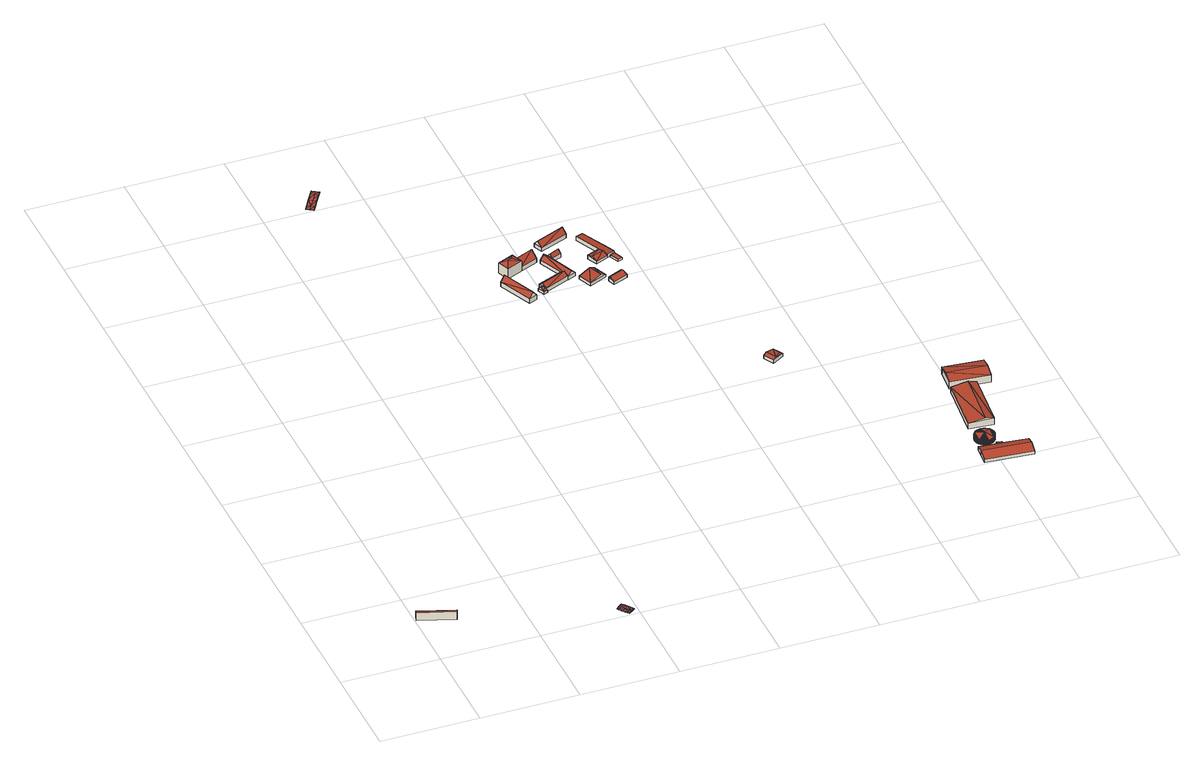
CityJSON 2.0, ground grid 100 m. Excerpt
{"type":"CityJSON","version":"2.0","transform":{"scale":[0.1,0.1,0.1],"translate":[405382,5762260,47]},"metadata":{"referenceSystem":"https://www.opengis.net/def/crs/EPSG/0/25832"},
"CityObjects":{
"building1":{"type":"Building","attributes":{"Gemeindeschluessel":"05515000","Geometrietyp2DReferenz":"3000","function":"51009_1610","roofType":"2100","measuredHeight":8.75},"geometry":[{"type":"Solid","lod":"2","boundaries":[[[[0,1,2,3]],[[4,5,1,0]],[[6,7,5,4]],[[3,2,7,6]],[[4,0,3,6]],[[1,5,7,2]]]],"semantics":{"surfaces":[{"type":"WallSurface"},{"type":"RoofSurface"},{"type":"GroundSurface"}],"values":[[0,0,0,0,1,2]]}}]},
"building2":{"type":"Building","attributes":{"Geometrietyp2DReferenz":"2000","Gemeindeschluessel":"05515000","function":"53001_1800","roofType":"9999","measuredHeight":1},"geometry":[{"type":"Solid","lod":"2","boundaries":[[[[8,9,10]],[[9,11,10]],[[12,13,8]],[[13,9,8]],[[14,15,12]],[[15,13,12]],[[16,17,14]],[[17,15,14]],[[18,19,16]],[[19,17,16]],[[20,21,18]],[[21,19,18]],[[22,23,20]],[[23,21,20]],[[24,25,22]],[[25,23,22]],[[26,27,24]],[[27,25,24]],[[28,29,26]],[[29,27,26]],[[30,31,28]],[[31,29,28]],[[32,33,30]],[[33,31,30]],[[10,11,32]],[[11,33,32]],[[9,13,11]],[[11,13,34]],[[15,17,35]],[[15,35,13]],[[13,35,34]],[[17,19,35]],[[35,19,36]],[[19,21,36]],[[36,21,23]],[[11,34,33]],[[33,34,31]],[[34,35,29]],[[34,29,31]],[[35,36,29]],[[29,36,27]],[[36,23,27]],[[27,23,25]],[[8,10,12]],[[10,37,12]],[[14,38,16]],[[14,12,38]],[[12,37,38]],[[16,38,18]],[[38,39,18]],[[18,39,20]],[[39,22,20]],[[10,32,37]],[[32,30,37]],[[37,28,38]],[[37,30,28]],[[38,28,39]],[[28,26,39]],[[39,26,22]],[[26,24,22]]]],"semantics":{"surfaces":[{"type":"WallSurface"},{"type":"GroundSurface"},{"type":"RoofSurface"}],"values":[[0,0,0,0,0,0,0,0,0,0,0,0,0,0,0,0,0,0,0,0,0,0,0,0,0,0,1,1,1,1,1,1,1,1,1,1,1,1,1,1,1,1,1,2,2,2,2,2,2,2,2,2,2,2,2,2,2,2,2,2]]}}]},
"building3":{"type":"Building","attributes":{"Geometrietyp2DReferenz":"2000","Gemeindeschluessel":"05515000","function":"53001_1800","roofType":"9999","measuredHeight":1},"geometry":[{"type":"Solid","lod":"2","boundaries":[[[[40,41,42]],[[41,43,42]],[[44,45,40]],[[45,41,40]],[[46,47,44]],[[47,45,44]],[[48,49,46]],[[49,47,46]],[[50,51,48]],[[51,49,48]],[[52,53,50]],[[53,51,50]],[[54,55,52]],[[55,53,52]],[[56,57,54]],[[57,55,54]],[[58,59,56]],[[59,57,56]],[[60,61,58]],[[61,59,58]],[[62,63,60]],[[63,61,60]],[[42,43,62]],[[43,63,62]],[[43,41,64]],[[64,41,45]],[[64,45,47]],[[64,47,65]],[[65,47,66]],[[66,47,49]],[[66,49,53]],[[53,49,51]],[[63,43,61]],[[61,43,64]],[[61,64,59]],[[59,64,65]],[[59,65,57]],[[57,65,66]],[[57,66,55]],[[55,66,53]],[[42,67,40]],[[67,44,40]],[[67,46,44]],[[67,68,46]],[[68,69,46]],[[69,48,46]],[[69,52,48]],[[52,50,48]],[[62,60,42]],[[60,67,42]],[[60,58,67]],[[58,68,67]],[[58,56,68]],[[56,69,68]],[[56,54,69]],[[54,52,69]]]],"semantics":{"surfaces":[{"type":"WallSurface"},{"type":"GroundSurface"},{"type":"RoofSurface"}],"values":[[0,0,0,0,0,0,0,0,0,0,0,0,0,0,0,0,0,0,0,0,0,0,0,0,1,1,1,1,1,1,1,1,1,1,1,1,1,1,1,1,2,2,2,2,2,2,2,2,2,2,2,2,2,2,2,2]]}}]},
"building4":{"type":"Building","attributes":{"Gemeindeschluessel":"05515000","Geometrietyp2DReferenz":"3000","function":"31001_1000","roofType":"3100","measuredHeight":10.73},"address":[{"country":"Germany","locality":"Münster","thoroughfareNumber":"50e","thoroughfareName":"Coermühle"},{"country":"Germany","locality":"Münster","thoroughfareNumber":"50d","thoroughfareName":"Coermühle"},{"country":"Germany","locality":"Münster","thoroughfareNumber":"50c","thoroughfareName":"Coermühle"},{"country":"Germany","locality":"Münster","thoroughfareNumber":"50b","thoroughfareName":"Coermühle"},{"country":"Germany","locality":"Münster","thoroughfareNumber":"50a","thoroughfareName":"Coermühle"}],"geometry":[{"type":"Solid","lod":"2","boundaries":[[[[70,71,72,73]],[[74,75,71,70]],[[76,77,75,74]],[[73,72,77,76]],[[70,78,74]],[[76,79,73]],[[79,78,70]],[[70,73,79]],[[76,74,78]],[[78,79,76]],[[71,75,77,72]]]],"semantics":{"surfaces":[{"type":"WallSurface"},{"type":"RoofSurface"},{"type":"GroundSurface"}],"values":[[0,0,0,0,0,0,1,1,1,1,2]]}}]},
"building5":{"type":"Building","attributes":{"name":"Haus Coerde","Gemeindeschluessel":"05515000","Geometrietyp2DReferenz":"3000","function":"31001_1100","roofType":"3200","measuredHeight":14.45},"address":[{"country":"Germany","locality":"Münster","thoroughfareNumber":"50","thoroughfareName":"Coermühle"}],"geometry":[{"type":"Solid","lod":"2","boundaries":[[[[80,81,82,83]],[[84,85,81,80]],[[86,87,85,84]],[[83,82,87,86]],[[80,88,84]],[[86,89,83]],[[83,89,88]],[[88,80,83]],[[88,89,86]],[[86,84,88]],[[81,85,87,82]]]],"semantics":{"surfaces":[{"type":"WallSurface"},{"type":"RoofSurface"},{"type":"GroundSurface"}],"values":[[0,0,0,0,1,1,1,1,1,1,2]]}}]},
"building6":{"type":"Building","attributes":{"Gemeindeschluessel":"05515000","Geometrietyp2DReferenz":"3000","function":"31001_2700","roofType":"5000","measuredHeight":5.87},"geometry":[{"type":"Solid","lod":"2","boundaries":[[[[90,91,92,93]],[[94,95,91,90]],[[96,97,95,94]],[[98,99,97,96]],[[93,92,99,98]],[[100,93,98,101]],[[96,94,90]],[[96,90,100]],[[100,101,96]],[[93,100,90]],[[96,101,98]],[[91,95,97,99,92]]]],"semantics":{"surfaces":[{"type":"WallSurface"},{"type":"RoofSurface"},{"type":"GroundSurface"}],"values":[[0,0,0,0,0,1,1,1,1,0,0,2]]}}]},
"building7":{"type":"Building","attributes":{"Gemeindeschluessel":"05515000","Geometrietyp2DReferenz":"3000","function":"31001_2700","roofType":"3100","measuredHeight":11.05},"geometry":[{"type":"Solid","lod":"2","boundaries":[[[[102,103,104,105]],[[106,107,103,102]],[[108,109,107,106]],[[105,104,109,108]],[[102,110,106]],[[108,111,105]],[[111,110,102]],[[102,105,111]],[[108,106,110]],[[110,111,108]],[[103,107,109,104]]]],"semantics":{"surfaces":[{"type":"WallSurface"},{"type":"RoofSurface"},{"type":"GroundSurface"}],"values":[[0,0,0,0,0,0,1,1,1,1,2]]}}]},
"building8":{"type":"Building","attributes":{"Gemeindeschluessel":"05515000","Geometrietyp2DReferenz":"3000","function":"31001_1100","roofType":"3100","measuredHeight":7.73},"address":[{"country":"Germany","locality":"Münster","thoroughfareNumber":"50g","thoroughfareName":"Coermühle"}],"geometry":[{"type":"Solid","lod":"2","boundaries":[[[[112,113,114,115]],[[116,117,113,112]],[[118,91,117,116]],[[115,114,91,118]],[[112,119,116]],[[118,120,115]],[[120,119,112]],[[112,115,120]],[[118,116,119]],[[119,120,118]],[[113,117,91,114]]]],"semantics":{"surfaces":[{"type":"WallSurface"},{"type":"RoofSurface"},{"type":"GroundSurface"}],"values":[[0,0,0,0,0,0,1,1,1,1,2]]}}]},
"building9":{"type":"Building","attributes":{"Gemeindeschluessel":"05515000","Geometrietyp2DReferenz":"3000","function":"31001_2000","roofType":"3100","measuredHeight":8.16},"address":[{"country":"Germany","locality":"Münster","thoroughfareNumber":"50f","thoroughfareName":"Coermühle"}],"geometry":[{"type":"Solid","lod":"2","boundaries":[[[[121,122,123,124]],[[125,126,122,121]],[[127,128,126,125]],[[124,123,128,127]],[[121,129,125]],[[127,130,124]],[[124,130,129]],[[129,121,124]],[[130,127,125]],[[125,129,130]],[[122,126,128,123]]]],"semantics":{"surfaces":[{"type":"WallSurface"},{"type":"RoofSurface"},{"type":"GroundSurface"}],"values":[[0,0,0,0,0,0,1,1,1,1,2]]}}]},
"building10":{"type":"Building","attributes":{"Gemeindeschluessel":"05515000","Geometrietyp2DReferenz":"3000","function":"31001_2460","roofType":"3100","measuredHeight":7.6},"geometry":[{"type":"Solid","lod":"2","boundaries":[[[[131,132,133,134]],[[135,136,132,131]],[[137,138,136,135]],[[134,133,138,137]],[[131,139,135]],[[137,140,134]],[[134,140,139,131]],[[135,139,140,137]],[[132,136,138,133]]]],"semantics":{"surfaces":[{"type":"WallSurface"},{"type":"RoofSurface"},{"type":"GroundSurface"}],"values":[[0,0,0,0,0,0,1,1,2]]}}]},
"building11":{"type":"Building","attributes":{"Gemeindeschluessel":"05515000","Geometrietyp2DReferenz":"3000","function":"31001_2740","roofType":"3100","measuredHeight":5.96},"geometry":[{"type":"Solid","lod":"2","boundaries":[[[[141,142,143,144]],[[145,146,142,141]],[[147,148,146,145]],[[144,143,148,147]],[[141,149,145]],[[147,150,144]],[[144,150,149]],[[149,141,144]],[[150,147,145]],[[145,149,150]],[[142,146,148,143]]]],"semantics":{"surfaces":[{"type":"WallSurface"},{"type":"RoofSurface"},{"type":"GroundSurface"}],"values":[[0,0,0,0,0,0,1,1,1,1,2]]}}]},
"building12":{"type":"Building","attributes":{"Gemeindeschluessel":"05515000","Geometrietyp2DReferenz":"3000","function":"31001_2700","roofType":"3100","measuredHeight":9.9},"geometry":[{"type":"Solid","lod":"2","boundaries":[[[[151,152,153,154]],[[155,156,152,151]],[[157,158,156,155]],[[154,153,158,157]],[[151,159,155]],[[157,160,154]],[[160,159,151]],[[151,154,160]],[[159,160,157]],[[157,155,159]],[[152,156,158,153]]]],"semantics":{"surfaces":[{"type":"WallSurface"},{"type":"RoofSurface"},{"type":"GroundSurface"}],"values":[[0,0,0,0,0,0,1,1,1,1,2]]}}]},
"building13":{"type":"Building","attributes":{"Gemeindeschluessel":"05515000","Geometrietyp2DReferenz":"3000","function":"51009_1610","roofType":"3100","measuredHeight":5.72},"geometry":[{"type":"Solid","lod":"2","boundaries":[[[[161,162,163,164]],[[165,166,162,161]],[[167,168,166,165]],[[164,163,168,167]],[[161,169,165]],[[167,170,164]],[[164,170,169,161]],[[165,169,170,167]],[[162,166,168,163]]]],"semantics":{"surfaces":[{"type":"WallSurface"},{"type":"RoofSurface"},{"type":"GroundSurface"}],"values":[[0,0,0,0,0,0,1,1,2]]}}]},
"building14":{"type":"Building","attributes":{"Gemeindeschluessel":"05515000","Geometrietyp2DReferenz":"3000","function":"51009_1610"},"children":["building14-1","building14-2"]},
"building14-1":{"type":"BuildingPart","attributes":{"roofType":"2100","measuredHeight":4.34},"parents":["building14"],"geometry":[{"type":"Solid","lod":"2","boundaries":[[[[171,172,173,174]],[[175,176,172,171]],[[177,178,176,175]],[[179,180,178,177]],[[181,182,180,179]],[[183,184,185,182,181]],[[179,177,175,171,174,186,187,183,181]],[[173,172,176,178,180,182,185]],[[183,187,184]],[[173,185,184,174]],[[184,187,186,174]]]],"semantics":{"surfaces":[{"type":"WallSurface"},{"type":"RoofSurface"},{"type":"GroundSurface"},{"type":"ClosureSurface"}],"values":[[0,0,0,0,0,0,1,2,0,3,3]]}}]},
"building14-2":{"type":"BuildingPart","attributes":{"roofType":"3100","measuredHeight":5.46},"parents":["building14"],"geometry":[{"type":"Solid","lod":"2","boundaries":[[[[174,173,188,189]],[[190,191,185,184]],[[189,188,191,190]],[[190,192,189]],[[192,193,186,174]],[[174,189,192]],[[190,184,187,193]],[[193,192,190]],[[173,185,191,188]],[[185,173,174,184]],[[193,187,186]],[[186,187,184,174]]]],"semantics":{"surfaces":[{"type":"WallSurface"},{"type":"RoofSurface"},{"type":"GroundSurface"},{"type":"ClosureSurface"}],"values":[[0,0,0,0,1,1,1,1,2,3,0,3]]}}]},
"building15":{"type":"Building","attributes":{"Gemeindeschluessel":"05515000","Geometrietyp2DReferenz":"3000","function":"31001_2460","roofType":"1000","measuredHeight":2.27},"geometry":[{"type":"Solid","lod":"2","boundaries":[[[[194,195,196,197]],[[198,199,195,194]],[[200,201,199,198]],[[197,196,201,200]],[[198,194,197,200]],[[195,199,201,196]]]],"semantics":{"surfaces":[{"type":"WallSurface"},{"type":"RoofSurface"},{"type":"GroundSurface"}],"values":[[0,0,0,0,1,2]]}}]},
"building16":{"type":"Building","attributes":{"Gemeindeschluessel":"05515000","Geometrietyp2DReferenz":"3000","function":"31001_2512","roofType":"5000","measuredHeight":5.29},"address":[{"country":"Germany","locality":"Münster","thoroughfareNumber":"52","thoroughfareName":"Coermühle"}],"geometry":[{"type":"Solid","lod":"2","boundaries":[[[[202,203,204,205]],[[206,207,203,202]],[[208,209,207,206]],[[210,211,209,208]],[[212,213,211,210]],[[205,204,213,212]],[[210,214,215,212]],[[208,206,214]],[[206,202,205,214]],[[215,214,205]],[[212,215,205]],[[214,210,208]],[[203,207,209,211,213,204]]]],"semantics":{"surfaces":[{"type":"WallSurface"},{"type":"RoofSurface"},{"type":"GroundSurface"}],"values":[[0,0,0,0,0,0,1,1,1,1,0,0,2]]}}]},
"building17":{"type":"Building","attributes":{"Gemeindeschluessel":"05515000","Geometrietyp2DReferenz":"3000","function":"51003_1201","roofType":"5000","measuredHeight":7.51},"geometry":[{"type":"Solid","lod":"2","boundaries":[[[[216,217,218,219]],[[220,221,217,216]],[[222,223,221,220]],[[224,225,223,222]],[[226,227,225,224]],[[228,229,227,226]],[[230,231,229,228]],[[232,233,231,230]],[[234,235,233,232]],[[236,237,235,234]],[[238,239,237,236]],[[240,241,239,238]],[[242,243,241,240]],[[244,245,243,242]],[[246,247,245,244]],[[248,249,247,246]],[[250,251,249,248]],[[252,253,251,250]],[[254,255,253,252]],[[256,257,255,254]],[[258,259,257,256]],[[260,261,259,258]],[[262,263,261,260]],[[264,265,263,262]],[[266,267,265,264]],[[268,269,267,266]],[[270,271,269,268]],[[272,273,271,270]],[[274,275,273,272]],[[276,277,275,274]],[[278,279,277,276]],[[280,281,279,278]],[[282,283,281,280]],[[284,285,283,282]],[[286,287,285,284]],[[288,289,287,286]],[[290,291,289,288]],[[292,293,291,290]],[[294,295,293,292]],[[296,297,295,294]],[[298,299,297,296]],[[300,301,299,298]],[[302,303,301,300]],[[304,305,303,302]],[[306,307,305,304]],[[308,309,307,306]],[[310,311,309,308]],[[312,313,311,310]],[[314,315,313,312]],[[316,317,315,314]],[[318,319,317,316]],[[320,321,319,318]],[[322,323,321,320]],[[324,325,323,322]],[[326,327,325,324]],[[328,329,327,326]],[[330,331,329,328]],[[332,333,331,330]],[[334,335,333,332]],[[336,337,335,334]],[[338,339,337,336]],[[340,341,339,338]],[[342,343,341,340]],[[344,345,343,342]],[[346,347,345,344]],[[348,349,347,346]],[[350,351,349,348]],[[352,353,351,350]],[[354,355,353,352]],[[356,357,355,354]],[[358,359,357,356]],[[360,361,359,358]],[[362,363,361,360]],[[364,365,363,362]],[[366,367,365,364]],[[368,369,367,366]],[[370,371,369,368]],[[372,373,371,370]],[[374,375,373,372]],[[376,377,375,374]],[[378,379,377,376]],[[380,381,379,378]],[[382,383,381,380]],[[384,385,383,382]],[[386,387,385,384]],[[388,389,387,386]],[[390,391,389,388]],[[392,393,391,390]],[[394,395,393,392]],[[396,397,395,394]],[[398,399,397,396]],[[400,401,399,398]],[[402,403,401,400]],[[404,405,403,402]],[[406,407,405,404]],[[408,409,407,406]],[[410,411,409,408]],[[412,413,411,410]],[[414,415,413,412]],[[219,218,415,414]],[[360,358,416]],[[362,360,416]],[[364,362,416]],[[366,364,416]],[[368,366,416]],[[370,368,416]],[[372,370,416]],[[374,372,416]],[[374,416,417]],[[376,374,417]],[[378,376,417]],[[380,378,417]],[[382,380,417]],[[384,382,417]],[[386,384,417]],[[388,386,417]],[[390,388,417]],[[392,390,417]],[[394,392,417]],[[396,394,417]],[[398,396,417]],[[400,398,417]],[[402,400,417]],[[417,418,402]],[[417,419,256]],[[417,256,254]],[[418,417,254]],[[404,418,254]],[[404,254,252]],[[406,404,252]],[[408,406,252]],[[408,252,250]],[[410,408,250]],[[412,410,250]],[[412,250,248]],[[414,412,248]],[[219,414,248]],[[219,248,246]],[[216,219,246]],[[216,246,244]],[[220,216,244]],[[222,220,244]],[[222,244,242]],[[224,222,242]],[[224,242,240]],[[226,224,240]],[[226,240,238]],[[228,226,238]],[[228,238,236]],[[230,228,236]],[[232,230,236]],[[236,234,232]],[[420,302,300]],[[420,300,298]],[[420,298,296]],[[420,296,294]],[[420,294,292]],[[420,292,290]],[[420,290,288]],[[420,288,286]],[[420,286,284]],[[420,284,282]],[[420,282,280]],[[420,280,278]],[[420,278,276]],[[417,420,276]],[[417,276,274]],[[417,274,272]],[[417,272,270]],[[417,270,268]],[[417,268,266]],[[417,266,264]],[[417,264,262]],[[417,262,260]],[[417,260,258]],[[258,419,417]],[[336,334,332]],[[336,332,330]],[[336,330,328]],[[338,336,328]],[[338,328,326]],[[340,338,326]],[[340,326,324]],[[342,340,324]],[[342,324,322]],[[342,322,320]],[[344,342,320]],[[344,320,318]],[[346,344,318]],[[346,318,316]],[[346,316,314]],[[348,346,314]],[[348,314,312]],[[348,312,310]],[[350,348,310]],[[350,310,308]],[[352,350,308]],[[352,308,306]],[[352,306,304]],[[352,304,420]],[[354,352,420]],[[356,354,420]],[[416,356,420]],[[420,417,416]],[[416,358,356]],[[418,404,402]],[[419,258,256]],[[420,304,302]],[[217,221,223,225,227,229,231,233,235,237,239,241,243,245,247,249,251,253,255,257,259,261,263,265,267,269,271,273,275,277,279,281,283,285,287,289,291,293,295,297,299,301,303,305,307,309,311,313,315,317,319,321,323,325,327,329,331,333,335,337,339,341,343,345,347,349,351,353,355,357,359,361,363,365,367,369,371,373,375,377,379,381,383,385,387,389,391,393,395,397,399,401,403,405,407,409,411,413,415,218]]]],"semantics":{"surfaces":[{"type":"WallSurface"},{"type":"RoofSurface"},{"type":"GroundSurface"}],"values":[[0,0,0,0,0,0,0,0,0,0,0,0,0,0,0,0,0,0,0,0,0,0,0,0,0,0,0,0,0,0,0,0,0,0,0,0,0,0,0,0,0,0,0,0,0,0,0,0,0,0,0,0,0,0,0,0,0,0,0,0,0,0,0,0,0,0,0,0,0,0,0,0,0,0,0,0,0,0,0,0,0,0,0,0,0,0,0,0,0,0,0,0,0,0,0,0,0,0,0,0,1,1,1,1,1,1,1,1,1,1,1,1,1,1,1,1,1,1,1,1,1,1,1,1,1,1,1,1,1,1,1,1,1,1,1,1,1,1,1,1,1,1,1,1,1,1,1,1,1,1,1,1,1,1,1,1,1,1,1,1,1,1,1,1,1,1,1,1,1,1,1,1,1,1,1,1,1,1,1,1,1,1,1,1,1,1,1,1,1,1,1,1,1,1,1,1,1,1,1,1,1,1,1,1,0,0,0,0,2]]}}]},
"building18":{"type":"Building","attributes":{"Gemeindeschluessel":"05515000","Geometrietyp2DReferenz":"3000","function":"31001_2700"},"children":["building18-1","building18-2"]},
"building18-1":{"type":"BuildingPart","attributes":{"roofType":"2100","measuredHeight":3.79},"parents":["building18"],"geometry":[{"type":"Solid","lod":"2","boundaries":[[[[421,422,421,423]],[[424,425,422,421]],[[426,427,425,424]],[[428,429,427,426]],[[430,428,429,428]],[[428,426,424,421,423,430]],[[425,427,429,422]],[[428,430,423,421]],[[422,429,428,421]]]],"semantics":{"surfaces":[{"type":"WallSurface"},{"type":"RoofSurface"},{"type":"GroundSurface"},{"type":"ClosureSurface"}],"values":[[0,0,0,0,0,1,2,0,3]]}}]},
"building18-2":{"type":"BuildingPart","attributes":{"roofType":"3100","measuredHeight":6.55},"parents":["building18"],"geometry":[{"type":"Solid","lod":"2","boundaries":[[[[431,432,429,428]],[[433,434,432,431]],[[435,436,434,433]],[[437,438,436,435]],[[439,440,438,437]],[[441,442,440,439]],[[421,422,442,441]],[[437,435,433,439]],[[431,428,421,441,439,433]],[[429,432,434,436,438,440,442,422]],[[422,421,428,429]]]],"semantics":{"surfaces":[{"type":"WallSurface"},{"type":"RoofSurface"},{"type":"GroundSurface"},{"type":"ClosureSurface"}],"values":[[0,0,0,0,0,0,0,1,1,2,3]]}}]},
"building19":{"type":"Building","attributes":{"Gemeindeschluessel":"05515000","Geometrietyp2DReferenz":"3000","function":"31001_2700","roofType":"3100","measuredHeight":9.32},"geometry":[{"type":"Solid","lod":"2","boundaries":[[[[443,444,445,446]],[[447,448,444,443]],[[449,450,448,447]],[[446,445,450,449]],[[443,451,447]],[[449,452,446]],[[443,446,452]],[[452,451,443]],[[451,452,449]],[[449,447,451]],[[444,448,450,445]]]],"semantics":{"surfaces":[{"type":"WallSurface"},{"type":"RoofSurface"},{"type":"GroundSurface"}],"values":[[0,0,0,0,0,0,1,1,1,1,2]]}}]},
"building20":{"type":"Building","attributes":{"Gemeindeschluessel":"05515000","Geometrietyp2DReferenz":"3000","function":"31001_2700","roofType":"3100","measuredHeight":10.27},"geometry":[{"type":"Solid","lod":"2","boundaries":[[[[453,454,455,456]],[[457,458,454,453]],[[459,460,458,457]],[[456,455,460,459]],[[453,461,457]],[[459,462,456]],[[461,453,456]],[[456,462,461]],[[457,461,462]],[[462,459,457]],[[454,458,460,455]]]],"semantics":{"surfaces":[{"type":"WallSurface"},{"type":"RoofSurface"},{"type":"GroundSurface"}],"values":[[0,0,0,0,0,0,1,1,1,1,2]]}}]}
},
"vertices":[
[365,493,121],[365,493,33],[391,553,33],[391,553,93],[6,615,121],[6,615,33],[24,679,93],[24,679,33],
[1898,3,30],[1898,3,20],[1930,28,30],[1930,28,20],[1883,22,30],[1883,22,20],[1855,58,30],[1855,58,20],[1855,59,30],[1855,59,20],[1828,94,30],[1828,94,20],[1813,113,30],[1813,113,20],[1845,137,30],[1845,137,20],[1876,162,30],[1876,162,20],[1891,142,30],[1891,142,20],[1918,108,30],[1918,108,20],[1946,72,30],[1946,72,20],[1961,52,30],[1961,52,20],[1915,47,20],[1887,83,20],[1860,118,20],[1915,47,30],[1887,83,30],[1860,118,30],
[1440,7050,18],[1440,7050,8],[1474,7029,18],[1474,7029,8],[1466,7092,19],[1466,7092,9],[1514,7167,20],[1514,7167,10],[1563,7246,21],[1563,7246,11],[1589,7288,21],[1589,7288,11],[1623,7267,21],[1623,7267,11],[1657,7246,21],[1657,7246,11],[1631,7204,21],[1631,7204,11],[1582,7125,20],[1582,7125,10],[1534,7049,19],[1534,7049,9],[1508,7007,18],[1508,7007,8],[1500,7070,9],[1548,7146,10],[1597,7225,11],[1500,7070,19],[1548,7146,20],[1597,7225,21],
[2680,5250,68],[2680,5250,16],[2829,4898,16],[2829,4898,68],[2766,5286,68],[2766,5286,16],[2915,4934,68],[2915,4934,16],[2723,5268,123],[2872,4916,123],
[2779,5313,147],[2779,5313,32],[2943,5383,32],[2943,5383,147],[2728,5431,147],[2728,5431,32],[2893,5502,147],[2893,5502,32],[2814,5398,177],[2854,5415,177],
[3036,4993,58],[3036,4993,27],[3009,5056,27],[3009,5056,58],[3041,4982,58],[3041,4982,27],[3002,4965,58],[3002,4965,27],[2970,5039,58],[2970,5039,27],[3025,5019,85],[2986,5003,85],
[3068,5577,78],[3068,5577,33],[2893,5502,33],[2893,5502,78],[3119,5459,78],[3119,5459,33],[2943,5383,78],[2943,5383,33],[3093,5518,144],[2918,5442,144],
[3254,5189,70],[3254,5189,27],[2998,5082,27],[2998,5082,70],[3291,5101,70],[3291,5101,27],[3036,4993,70],[3273,5145,104],[3017,5037,104],
[3149,5438,67],[3149,5438,27],[3293,5095,27],[3293,5095,67],[3234,5474,67],[3234,5474,27],[3378,5131,67],[3378,5131,27],[3191,5456,109],[3336,5113,109],
[3333,5513,72],[3333,5513,30],[3235,5471,30],[3235,5471,72],[3358,5453,72],[3358,5453,30],[3260,5412,72],[3260,5412,30],[3346,5483,106],[3247,5441,106],
[3397,5085,53],[3397,5085,22],[3457,4941,22],[3457,4941,53],[3576,5160,53],[3576,5160,22],[3636,5017,53],[3636,5017,22],[3525,5138,82],[3585,4995,82],
[3476,5810,75],[3476,5810,32],[3185,5690,32],[3185,5690,75],[3516,5717,75],[3516,5717,32],[3225,5597,75],[3225,5597,32],[3496,5763,131],[3205,5643,131],
[3793,5018,66],[3793,5018,18],[3641,4954,18],[3641,4954,66],[3822,4948,50],[3822,4948,18],[3671,4884,50],[3671,4884,18],[3801,4999,75],[3650,4935,75],
[3592,5657,68],[3592,5657,24],[3716,5397,24],[3716,5397,68],[3607,5664,66],[3607,5664,24],[3671,5695,58],[3671,5695,24],[3818,5385,58],[3818,5385,24],[3843,5325,58],[3843,5325,24],[3765,5294,68],[3765,5294,50],[3765,5294,24],[3716,5396,68],[3750,5325,68],
[3587,5344,24],[3587,5344,68],[3633,5240,50],[3633,5240,24],[3610,5292,79],[3740,5345,79],
[3792,5301,46],[3792,5301,23],[3834,5201,23],[3834,5201,46],[3841,5321,46],[3841,5321,23],[3883,5221,46],[3883,5221,23],
[4686,3293,55],[4686,3293,17],[4652,3354,17],[4652,3354,55],[4690,3285,55],[4690,3285,17],[4708,3254,55],[4708,3254,17],[4591,3187,55],[4591,3187,17],[4533,3289,55],[4533,3289,17],[4626,3207,70],[4568,3308,70],
[5877,1296,86],[5877,1296,41],[5879,1292,41],[5879,1292,86],[5875,1300,86],[5875,1300,41],[5874,1304,86],[5874,1304,41],[5873,1309,86],[5873,1309,41],[5871,1314,86],[5871,1314,41],[5871,1320,86],[5871,1320,41],[5870,1325,86],[5870,1325,41],[5870,1331,86],[5870,1331,41],[5870,1337,86],[5870,1337,41],[5870,1343,86],[5870,1343,41],[5871,1350,86],[5871,1350,41],[5872,1356,86],[5872,1356,41],[5874,1363,86],[5874,1363,41],[5876,1369,86],[5876,1369,41],[5879,1376,86],[5879,1376,41],[5882,1382,86],[5882,1382,41],[5886,1389,86],[5886,1389,41],[5890,1395,86],[5890,1395,41],[5895,1401,86],[5895,1401,41],[5901,1407,86],[5901,1407,41],[5907,1412,86],[5907,1412,41],[5913,1417,86],[5913,1417,41],[5920,1421,86],[5920,1421,41],[5927,1425,86],[5927,1425,41],[5934,1428,86],[5934,1428,41],[5942,1430,86],[5942,1430,41],[5949,1432,86],[5949,1432,41],[5957,1434,86],[5957,1434,41],[5965,1434,86],[5965,1434,41],[5972,1434,86],[5972,1434,41],[5979,1434,86],[5979,1434,41],[5987,1433,86],[5987,1433,41],[5993,1432,86],[5993,1432,41],[6000,1430,86],[6000,1430,41],[6006,1427,86],[6006,1427,41],[6012,1425,86],[6012,1425,41],[6018,1422,86],[6018,1422,41],[6023,1419,86],[6023,1419,41],[6028,1416,86],[6028,1416,41],[6032,1413,86],[6032,1413,41],[6036,1409,86],[6036,1409,41],[6040,1406,86],[6040,1406,41],[6043,1402,86],[6043,1402,41],[6047,1398,86],[6047,1398,41],[6049,1395,86],[6049,1395,41],[6052,1391,86],[6052,1391,41],[6054,1388,86],[6054,1388,41],[6057,1384,86],[6057,1384,41],[6059,1381,86],[6059,1381,41],[6060,1377,86],[6060,1377,41],[6062,1373,86],[6062,1373,41],[6064,1368,86],[6064,1368,41],[6065,1364,86],[6065,1364,41],[6067,1359,86],[6067,1359,41],[6068,1354,86],[6068,1354,41],[6069,1349,86],[6069,1349,41],[6070,1343,86],[6070,1343,41],[6070,1338,86],[6070,1338,41],[6070,1332,86],[6070,1332,41],[6070,1325,86],[6070,1325,41],[6069,1319,86],[6069,1319,41],[6068,1312,86],[6068,1312,41],[6066,1306,86],[6066,1306,41],[6064,1299,86],[6064,1299,41],[6061,1293,86],[6061,1293,41],[6058,1286,86],[6058,1286,41],[6054,1280,86],[6054,1280,41],[6050,1273,86],[6050,1273,41],[6045,1267,86],[6045,1267,41],[6039,1262,86],[6039,1262,41],[6033,1256,86],[6033,1256,41],[6027,1252,86],[6027,1252,41],[6020,1247,86],[6020,1247,41],[6013,1244,86],[6013,1244,41],[6006,1240,86],[6006,1240,41],[5998,1238,86],[5998,1238,41],[5991,1236,86],[5991,1236,41],[5983,1235,86],[5983,1235,41],[5975,1234,86],[5975,1234,41],[5968,1234,86],[5968,1234,41],[5960,1234,86],[5960,1234,41],[5953,1235,86],[5953,1235,41],[5946,1237,86],[5946,1237,41],[5940,1238,86],[5940,1238,41],[5934,1241,86],[5934,1241,41],[5928,1243,86],[5928,1243,41],[5922,1246,86],[5922,1246,41],[5917,1249,86],[5917,1249,41],[5912,1252,86],[5912,1252,41],[5908,1255,86],[5908,1255,41],[5903,1259,86],[5903,1259,41],[5900,1262,86],[5900,1262,41],[5896,1266,86],[5896,1266,41],[5893,1270,86],[5893,1270,41],[5890,1273,86],[5890,1273,41],[5888,1277,86],[5888,1277,41],[5885,1280,86],[5885,1280,41],[5883,1284,86],[5883,1284,41],[5881,1288,86],[5881,1288,41],[6036,1259,92],[5970,1333,116],[5895,1267,92],[5903,1409,92],[6045,1401,92],
[6032,1170,79],[6032,1170,42],[6032,1170,80],[6035,1202,71],[6035,1202,42],[6085,1197,71],[6085,1197,42],[6082,1165,79],[6082,1165,42],[6082,1165,80],
[6332,1139,79],[6332,1139,42],[6321,1035,107],[6321,1035,42],[6311,931,79],[6311,931,42],[5829,980,79],[5829,980,42],[5839,1084,107],[5839,1084,42],[5850,1188,79],[5850,1188,42],
[6135,1504,115],[6135,1504,41],[6196,2105,41],[6196,2105,115],[5884,1530,101],[5884,1530,41],[5945,2130,101],[5945,2130,41],[6051,1513,135],[6111,2113,135],
[6378,2388,121],[6378,2388,41],[5975,2428,41],[5975,2428,121],[6353,2139,121],[6353,2139,41],[5950,2180,121],[5950,2180,41],[6366,2263,143],[5963,2304,143]
]}
